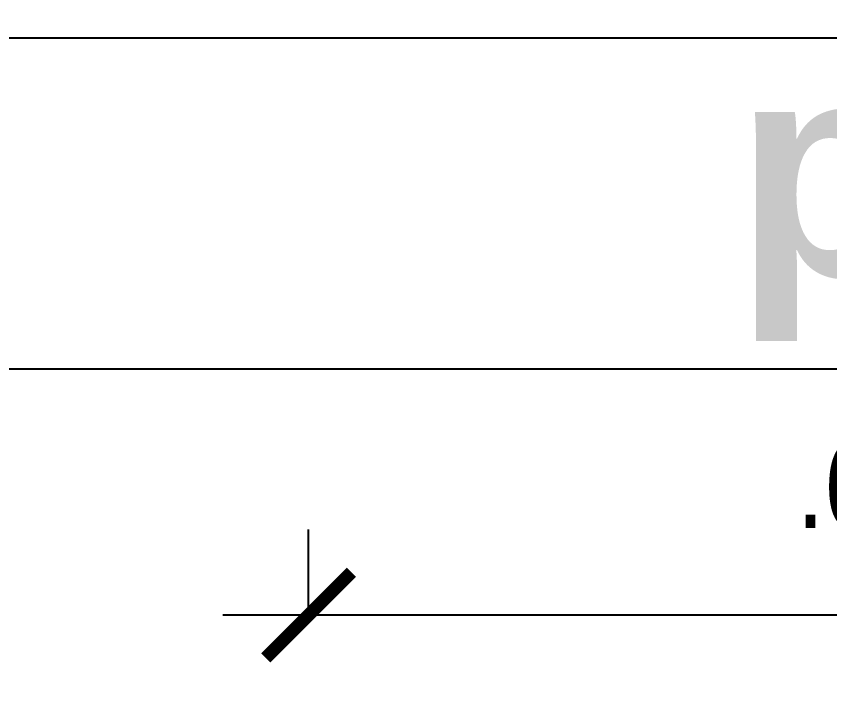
# Model space of a CAD drawing. Header units: millimetres. Extents: x -3570 to 5754, y -12788176 to 1214.
# Drawn here: x 3388.909 to 3389.859, y 1138.39 to 1139.177 of the extents above; entities that cross this region are included whole.
import ezdxf

# ---------------------------------------------------------------- set-up
doc = ezdxf.new("R2010")
doc.units = ezdxf.units.MM
for name, color, linetype in [('.D1 cotas', 1, 'Continuous'), ('.D1 Texto', 7, 'Continuous'), ('.N1 Cuadros', 253, 'Continuous')]:
    doc.layers.add(name, color=color, linetype=linetype)
doc.styles.add('Anot 2mm', font='ARIALN.TTF', dxfattribs={"height": 0.002})
doc.styles.add('Anot 5mm', font='arialbd.ttf', dxfattribs={"height": 0.005})
doc.dimstyles.new('Anot Alfredo', dxfattribs={"dimtxt": 0.002, "dimasz": 0.002, "dimexe": 0.002, "dimexo": 0.002, "dimgap": 0.002, "dimtad": 2, "dimtih": 1, "dimtoh": 1, "dimzin": 4, "dimdsep": 46, "dimtxsty": 'Anot 2mm', "dimblk": 'ARCHTICK', "dimcen": 0, "dimdle": 0.002, "dimclrd": 1, "dimclre": 1, "dimclrt": 7, "dimaunit": 1, "dimadec": 3, "dimazin": 0, "dimtfac": 1, "dimtix": 1, "dimtmove": 2, "dimatfit": 0, "dimldrblk": 'ARCHTICK', "dimfxl": 0.005, "dimtolj": 1, "dimtzin": 0, "dimlwd": -1, "dimlwe": -1, "dimarcsym": 0})

# ---------------------------------------------------------------- blocks, each defined once
blk = doc.blocks.new('_ArchTick')
at = {"color": 0, "linetype": 'Continuous', "const_width": 0.15}
blk.add_lwpolyline([(-0.5, -0.5), (0.5, 0.5)], dxfattribs=at)
blk = doc.blocks.new('*D178')
at = {"layer": '.D1 cotas', "color": 1, "transparency": 16777216}
for p, q in [((3373.05156, 1130.69127), (3373.05156, 1130.74431)), ((3373.70157, 1130.69127), (3373.70157, 1130.74431)), ((3373.75157, 1130.69431), (3373.00156, 1130.69431))]:
    blk.add_line(p, q, dxfattribs=at)
at = {"layer": 'Defpoints', "color": 0, "lineweight": 0, "transparency": 16777216}
for p in [(3373.05156, 1130.69431), (3373.05156, 1130.64127), (3373.70157, 1130.64127)]:
    blk.add_point(p, dxfattribs=at)
at = {"layer": '.D1 cotas', "color": 1, "transparency": 16777216, "xscale": 0.05, "yscale": 0.05, "zscale": 0.05, "rotation": 180}
blk.add_blockref('_ArchTick', (3373.05156, 1130.69431), dxfattribs=at)
at = {"layer": '.D1 cotas', "color": 1, "transparency": 16777216, "xscale": 0.05, "yscale": 0.05, "zscale": 0.05}
blk.add_blockref('_ArchTick', (3373.70157, 1130.69431), dxfattribs=at)
at = {"layer": '.D1 cotas', "color": 7, "transparency": 16777216, "insert": (3373.37656, 1130.76984), "char_height": 0.05, "attachment_point": 5, "style": 'Anot 2mm'}
blk.add_mtext('\\A1;.65', dxfattribs=at)
blk = doc.blocks.new('gwtg')
at = {"layer": '.N1 Cuadros', "linetype": 'Continuous'}
for p, q in [((3370.55511, 1131.03139), (3376.53545, 1131.03139)), ((3371.65511, 1130.8382), (3376.53545, 1130.8382))]:
    blk.add_line(p, q, dxfattribs=at)
at = {"layer": '.D1 Texto', "insert": (3373.30069, 1131.01716), "char_height": 0.125, "width": 0.1960829, "attachment_point": 1, "style": 'Anot 5mm'}
blk.add_mtext('pb', dxfattribs=at)
at = {"layer": '.D1 cotas'}
dim = blk.add_linear_dim(base=(3373.05156, 1130.69431, 13810.1124), p1=(3373.70157, 1130.64127, 13810.1124), p2=(3373.05156, 1130.64127, 13810.1124), dimstyle='Anot Alfredo', dxfattribs=at)
dim.commit()
dim.dimension.update_dxf_attribs({"geometry": '*D178', "text_midpoint": (3373.37656, 1130.76984, 13810.1124)})

msp = doc.modelspace()

# ---------------------------------------------------------------- block references
at = {"xscale": 2, "yscale": 2, "zscale": 2}
msp.add_blockref('gwtg', (-3356.85311, -1122.91116), dxfattribs=at)

doc.saveas('drawing.dxf')
